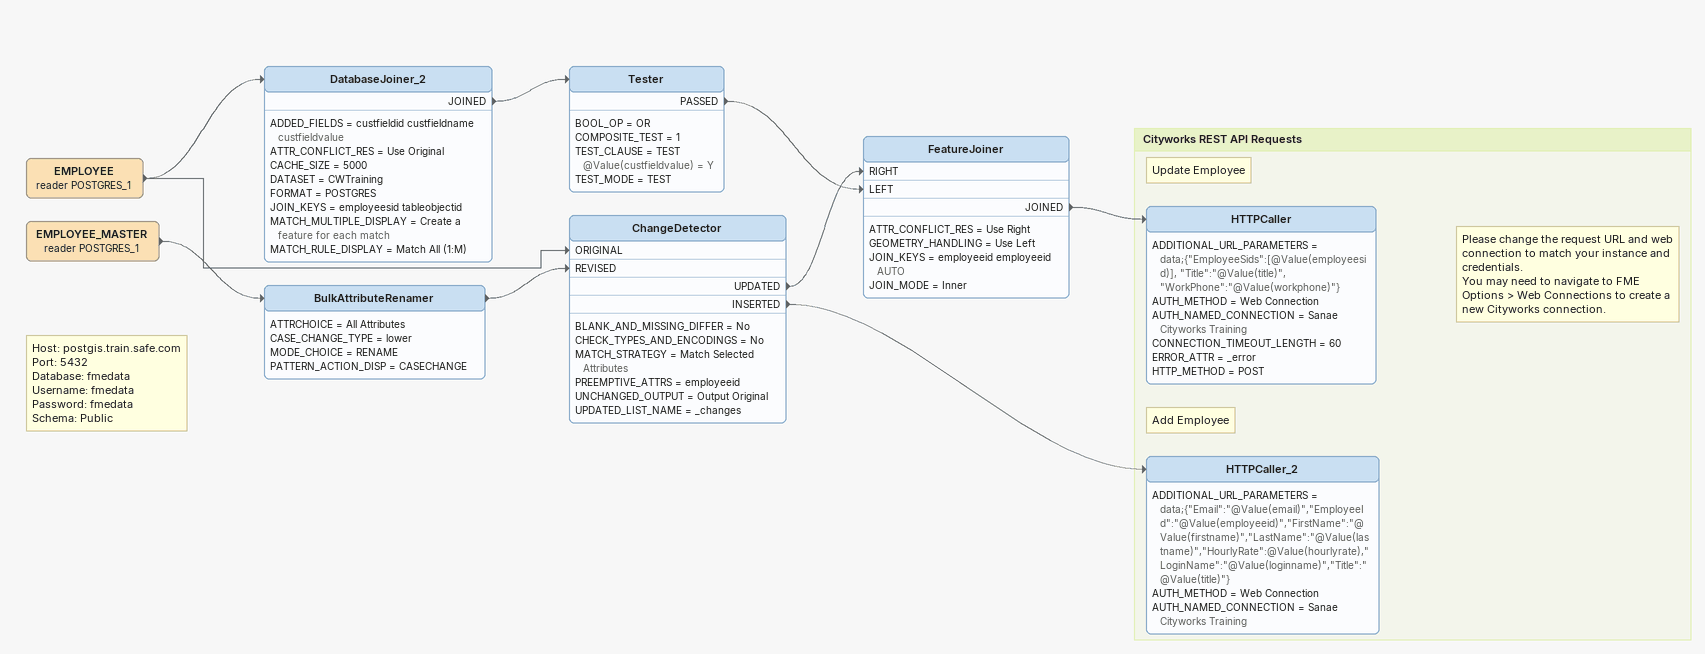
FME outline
Note: Host: postgis.train.safe.com / Port: 5432 / Database: fmedata / Username: fmedata / Password: fmedata / Schema: Public
EMPLOYEE_MASTER (reader POSTGRES_1)
    -> BulkAttributeRenamer
BulkAttributeRenamer
    ATTRCHOICE = All Attributes
    CASE_CHANGE_TYPE = lower
    MODE_CHOICE = RENAME
    PATTERN_ACTION_DISP = CASECHANGE
    -> ChangeDetector [REVISED]
EMPLOYEE (reader POSTGRES_1)
    -> ChangeDetector [ORIGINAL]
    -> DatabaseJoiner_2
DatabaseJoiner_2
    ADDED_FIELDS = custfieldid custfieldname custfieldvalue
    ATTR_CONFLICT_RES = Use Original
    CACHE_SIZE = 5000
    DATASET = CWTraining
    FORMAT = POSTGRES
    JOIN_KEYS = employeesid tableobjectid
    MATCH_MULTIPLE_DISPLAY = Create a feature for each match
    MATCH_RULE_DISPLAY = Match All (1:M)
    JOINED -> Tester
Tester
    BOOL_OP = OR
    COMPOSITE_TEST = 1
    TEST_CLAUSE = TEST @Value(custfieldvalue) = Y
    TEST_MODE = TEST
    PASSED -> FeatureJoiner [LEFT]
ChangeDetector
    BLANK_AND_MISSING_DIFFER = No
    CHECK_TYPES_AND_ENCODINGS = No
    MATCH_STRATEGY = Match Selected Attributes
    PREEMPTIVE_ATTRS = employeeid
    UNCHANGED_OUTPUT = Output Original
    UPDATED_LIST_NAME = _changes
    UPDATED -> FeatureJoiner [RIGHT]
    INSERTED -> HTTPCaller_2
FeatureJoiner
    ATTR_CONFLICT_RES = Use Right
    GEOMETRY_HANDLING = Use Left
    JOIN_KEYS = employeeid employeeid AUTO
    JOIN_MODE = Inner
    JOINED -> HTTPCaller

Bookmark: Cityworks REST API Requests
Note: Update Employee
Note: Please change the request URL and web connection to match your instance and credentials. / You may need to navigate to FME Options > Web Connections to create a new Cityworks connection.
HTTPCaller
    ADDITIONAL_URL_PARAMETERS = data;{"EmployeeSids":[@Value(employeesid)], "Title":"@Value(title)", "WorkPhone":"@Value(workphone)"}
    AUTH_METHOD = Web Connection
    AUTH_NAMED_CONNECTION = Sanae Cityworks Training
    CONNECTION_TIMEOUT_LENGTH = 60
    ERROR_ATTR = _error
    HTTP_METHOD = POST
Note: Add Employee
HTTPCaller_2
    ADDITIONAL_URL_PARAMETERS = data;{"Email":"@Value(email)","EmployeeId":"@Value(employeeid)","FirstName":"@Value(firstname)","LastName":"@Value(lastname)","HourlyRate":@Value(hourlyrate),"LoginName":"@Value(loginname)","Title":"@Value(title)"}
    AUTH_METHOD = Web Connection
    AUTH_NAMED_CONNECTION = Sanae Cityworks Training
